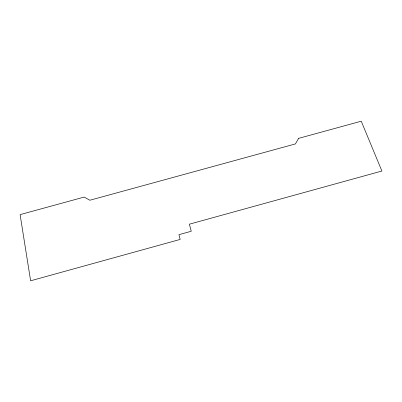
<?xml version="1.0" encoding="UTF-8"?>
<svg xmlns="http://www.w3.org/2000/svg" width="402" height="402" viewBox="0 0 402 402"><rect width="100%" height="100%" fill="white"/><g stroke="black" fill="none" stroke-linecap="round" stroke-linejoin="round"><path stroke-width="0.6" d="M298.585 138.368L295.425 143.916L89.882 200.236L84.174 197.075L20.1 214.623L30.622 280.792L180.181 239.426L178.93 234.667L191.277 231.256L189.357 224.19L381.9 171.031L361.247 121.208L298.585 138.368"/></g></svg>
